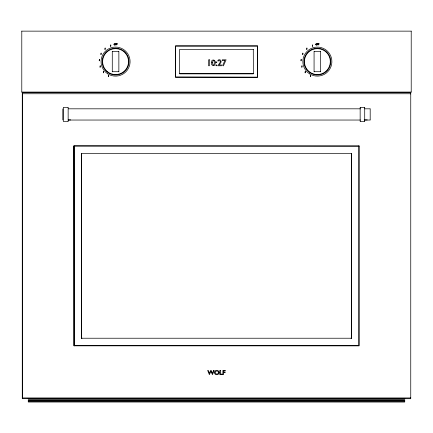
<?xml version="1.0" encoding="UTF-8"?>
<svg xmlns="http://www.w3.org/2000/svg" width="433" height="433" viewBox="0 0 433 433"><rect width="100%" height="100%" fill="white"/><g stroke="black" fill="none" stroke-linecap="round" stroke-linejoin="round"><path stroke-width="0.65" d="M257.554 46.077L257.462 77.253L175.408 77.123L175.538 45.947L257.462 45.947L257.554 77.215L175.446 77.123L175.468 46.001L257.532 46.001M351.022 338.141L351.336 338.227L81.664 338.227L81.978 338.141M21.785 31.079L21.785 92.121M22.305 93.69L22.305 398.008M359.076 146.062L73.924 145.834L73.962 345.832L359.076 345.87L359.076 145.829M81.491 153.396L81.491 338.303M404.795 401.629L404.725 402.024L28.275 402.024L28.205 401.629M112.277 51.392L112.277 71.802M118.864 71.802L118.864 51.392M314.071 51.392L314.071 71.802M320.658 71.802L320.658 51.392M351.509 338.303L351.509 153.396M411.215 92.121L411.215 31.079M410.695 398.008L410.695 397.683M73.924 145.829L74.151 345.87M253.413 73.729L179.587 73.729M410.695 94.015L410.695 93.69M22.364 93.75L410.636 93.75M411.155 92.061L21.845 92.061M28.215 401.645L404.795 401.705M21.845 31.138L411.155 31.138M112.38 51.495L118.761 51.495M118.761 71.705L112.38 71.705M314.174 51.495L320.555 51.495M320.555 71.705L314.174 71.705M410.636 397.949L22.364 397.949M351.342 338.135L351.342 153.563M81.658 153.563L81.658 338.135M63.759 107.384L67.981 107.384M360.321 107.384L364.548 107.384M68.387 108.818L360.559 108.818M364.613 108.818L370.026 108.818M68.219 119.909L70.698 119.909M364.164 119.909L367.26 119.909M68.387 120.038L360.559 120.038M364.613 120.038L370.026 120.038M63.759 121.473L67.981 121.473M360.321 121.473L364.548 121.473M81.664 153.471L351.336 153.471M253.283 49.335L253.375 73.821L179.641 73.805L179.641 49.389L253.375 49.465M370.193 108.889L370.193 119.968M364.71 107.454L364.71 121.402M360.153 107.454L360.153 121.402M68.149 107.454L68.149 121.402M63.591 107.454L63.591 121.402M62.807 108.889L62.807 119.968M212.3 62.455C214.324 71.656 215.504 54.845 212.3 62.455M220.245 61.692L220.235 61.924A1.808 1.808 0 0 1 220.099 62.433L217.756 65.773L221.528 65.773L221.528 64.961L219.25 64.961L220.998 62.309A2.479 2.479 0 0 0 221.084 61.329L220.743 60.425A1.64 1.64 0 0 0 220.235 59.971L219.791 59.797A2.068 2.068 0 0 0 219.282 59.732A1.856 1.856 0 0 0 218.697 59.83A2.203 2.203 0 0 0 218.346 59.981C217.388 60.539 217.815 61.795 218.681 60.69A1.304 1.304 0 0 1 219.222 60.571L219.363 60.582A0.974 0.974 0 0 1 220.04 60.993L220.245 61.692M211.45 62.347C210.314 65.789 215.472 67.239 215.266 63.24C216.408 59.797 211.244 58.347 211.45 62.347M114.139 44.29C115.01 46.163 115.503 42.732 114.139 44.29M215.114 372.299L215.152 372.97A1.564 1.564 0 0 0 215.905 373.944L217.615 373.939A1.553 1.553 0 0 0 218.297 373.176L218.297 371.877A1.548 1.548 0 0 0 217.615 371.113L215.905 371.113A1.548 1.548 0 0 0 215.223 371.877L215.114 372.299M315.933 44.29L316.371 44.87L316.961 44.437A0.552 0.552 0 0 0 316.951 44.226L316.371 43.863L315.933 44.29M215.975 62.222C216.868 64.127 217.339 60.631 215.975 62.222M215.975 65.259C216.863 67.164 217.344 63.656 215.975 65.259M219.038 372.813L218.898 373.354A2.111 2.111 0 0 1 217.988 374.41L216.744 374.718L215.531 374.41A2.187 2.187 0 0 1 214.552 371.958A2.133 2.133 0 0 1 215.547 370.643L216.754 370.334L217.978 370.643A2.095 2.095 0 0 1 218.892 371.682L218.984 371.952A2.306 2.306 0 0 1 219.038 372.813M22.283 92.364L22.283 398.685L410.749 398.717L410.749 92.326L22.283 92.364M28.215 398.771L28.275 399.156L404.795 399.156L404.795 398.761L28.215 398.771M28.215 400.211L28.275 400.59L404.795 400.59L404.795 400.195L28.215 400.211M213.572 370.394L212.403 373.338L211.217 370.394L210.633 370.394L209.448 373.338L208.273 370.394L207.661 370.394L209.388 374.702L210.92 371.205L212.441 374.702L214.178 370.394L213.572 370.394M224.835 60.625L222.649 65.518L223.406 65.854L226.107 59.814L222.253 59.814L222.253 60.625L224.835 60.625M114.951 44.994L114.442 45.027A0.682 0.682 0 0 1 114.447 43.706L114.951 43.733A0.677 0.677 0 0 1 114.951 44.989M316.745 44.994L316.236 45.027A0.682 0.682 0 0 1 316.242 43.706L316.745 43.733A0.677 0.677 0 0 1 316.745 44.989M116.32 43.695L115.606 43.695L115.606 45.032L115.795 44.41L116.32 44.41L115.795 43.868L116.32 43.695M117.235 43.695L116.526 43.695L116.526 45.032L116.715 44.41L117.235 44.41L116.715 43.868L117.235 43.695M318.114 43.695L317.4 43.695L317.4 45.032L317.595 44.41L318.114 44.41L317.595 43.868L318.114 43.695M319.029 43.695L318.32 43.695L318.32 45.032L318.509 44.41L319.029 44.41L318.509 43.868L319.029 43.695M110.81 44.956L110.691 46.38L110.81 44.956M312.604 44.956L312.485 46.38L312.604 44.956M105.127 48.058L105.008 49.486L105.127 48.058M306.921 48.058L306.802 49.486L306.921 48.058M101.095 53.135L100.981 54.563L101.095 53.135M302.894 53.135L302.775 54.563L302.894 53.135M99.363 59.375L99.244 60.804L99.363 59.375M301.162 59.375L301.043 60.804L301.162 59.375M209.426 59.814L208.571 59.814L208.571 65.773L209.426 65.773L209.426 59.814M100.202 65.8L100.083 67.229L100.202 65.8M301.996 65.8L301.877 67.229L301.996 65.8M103.471 71.396L103.352 72.82L103.471 71.396M305.265 71.396L305.146 72.82L305.265 71.396M108.661 75.272L108.542 76.701L108.661 75.272M310.456 75.272L310.337 76.701L310.456 75.272M358.865 146.045L74.135 146.045L74.135 345.658L358.865 345.658L358.865 146.045M220.413 370.394L219.802 370.394L219.802 374.664L222.34 374.664L222.34 374.112L220.413 374.112L220.413 370.394M225.16 370.394L222.881 370.394L222.881 374.664L223.493 374.664L223.493 372.678L225.16 372.678L225.16 372.126L223.493 372.126L223.493 370.946L225.16 370.946L225.16 370.394M308.826 71.331A12.947 12.947 0 0 0 330.065 64.122A12.947 12.947 0 0 0 313.205 49.335A12.947 12.947 0 0 0 308.826 71.331M107.032 71.331A12.947 12.947 0 0 0 128.271 64.122A12.947 12.947 0 0 0 111.405 49.335A12.947 12.947 0 0 0 107.032 71.331M309.622 73.875A14.516 14.516 0 0 0 331.867 62.168A14.516 14.516 0 0 0 310.607 48.756A14.516 14.516 0 0 0 309.622 73.875M107.828 73.875A14.516 14.516 0 0 0 130.073 62.168A14.516 14.516 0 0 0 108.807 48.756A14.516 14.516 0 0 0 107.828 73.875M308.529 71.678A13.407 13.407 0 0 0 330.514 64.214A13.407 13.407 0 0 0 313.059 48.907A13.407 13.407 0 0 0 308.529 71.678M106.729 71.678A13.407 13.407 0 0 0 128.715 64.214A13.407 13.407 0 0 0 111.259 48.907A13.407 13.407 0 0 0 106.729 71.678"/></g></svg>
